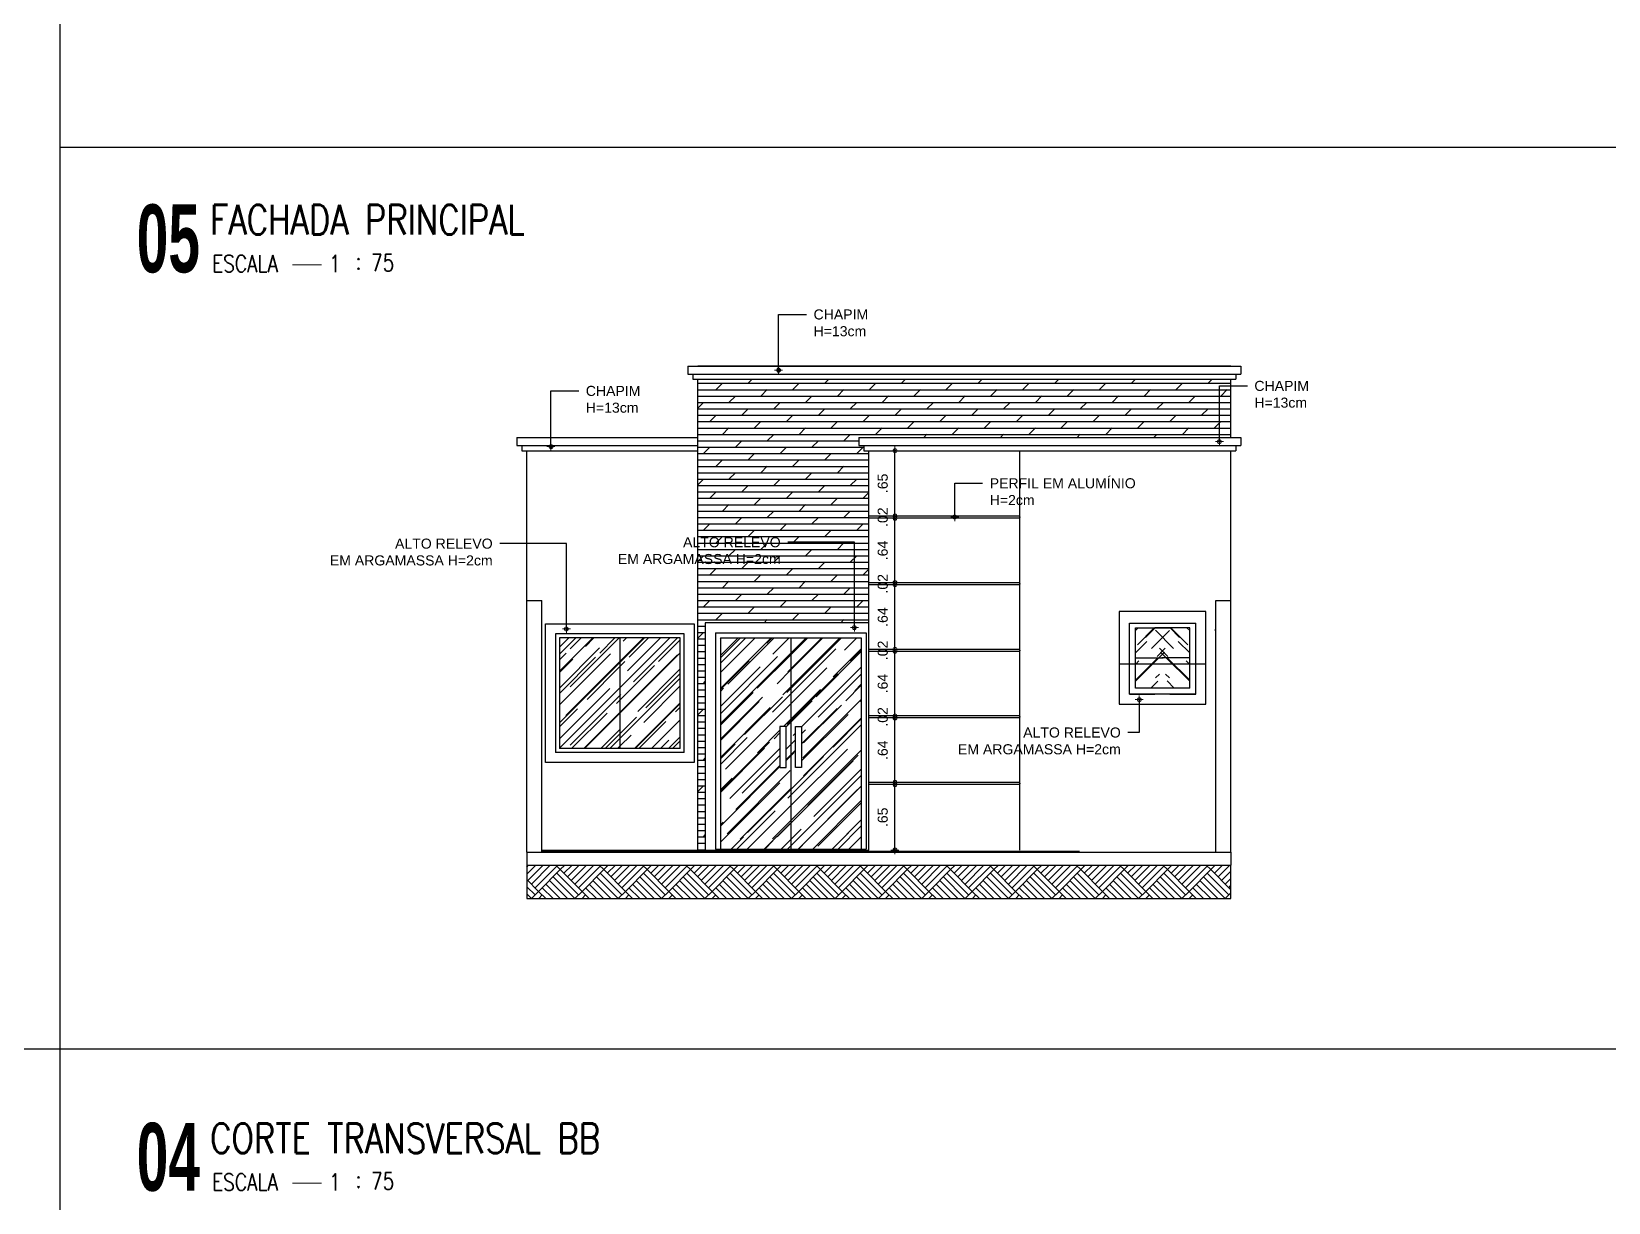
# Model space of a CAD drawing. Header units: millimetres. Extents: x 1540 to 1603, y 509.1 to 598.2.
# Drawn here: x 1572.24 to 1587.92, y 564.55 to 576.19 of the extents above; entities that cross this region are included whole.
import ezdxf
from ezdxf.enums import TextEntityAlignment as Align

# ---------------------------------------------------------------- set-up
doc = ezdxf.new("R2010")
doc.units = ezdxf.units.MM
for name, color, linetype in [('a-pem-08', 8, 'Continuous'), ('A-PEN-08', 8, 'Continuous'), ('A-PEN-B', 5, 'Continuous'), ('A-PEN-C', 4, 'Continuous'), ('A-PEN-W', 7, 'Continuous'), ('A-PEN-Y', 2, 'Continuous'), ('BANHEIRO', 6, 'Continuous'), ('E-TXT-G', 3, 'Continuous'), ('E-TXT-Y', 2, 'Continuous'), ('MÓVEIS', 6, 'Continuous'), ('P2', 1, 'Continuous'), ('VEGET-001', 85, 'Continuous')]:
    doc.layers.add(name, color=color, linetype=linetype)
for name, color, linetype, lineweight in [('A-TXT-G', 3, 'Continuous', 30), ('COTAS', 53, 'Continuous', 9), ('E-TXT-W', 7, 'Continuous', 20)]:
    doc.layers.add(name, color=color, linetype=linetype, lineweight=lineweight)
doc.styles.add('CARIMBO_DADOS', font='arial.ttf', dxfattribs={"height": 0.1})
doc.styles.add('REG140', font='romans.shx', dxfattribs={"width": 0.8, "height": 0.35})
doc.styles.add('REG80', font='romans.shx', dxfattribs={"width": 0.8, "height": 0.1})
doc.styles.add('SANSSERIF2', font='sanssb__.ttf', dxfattribs={"width": 0.8})
doc.dimstyles.new('COTAS_EXTERNAS', dxfattribs={"dimtxt": 0.1, "dimasz": 0.01, "dimexe": 0, "dimexo": 0, "dimgap": 0.07, "dimtad": 1, "dimzin": 5, "dimdsep": 46, "dimtxsty": 'CARIMBO_DADOS', "dimblk1": 'CIRCULOS', "dimblk2": 'CIRCULOS', "dimsah": 1, "dimcen": 0, "dimse1": 1, "dimse2": 1, "dimclrd": 8, "dimclre": 8, "dimclrt": 230, "dimadec": 0, "dimazin": 0, "dimtfac": 100, "dimtix": 1, "dimtmove": 2, "dimatfit": 3, "dimldrblk": 'CIRCULOS', "dimfxl": 1, "dimtolj": 1, "dimtzin": 5, "dimarcsym": 0})
doc.dimstyles.get("Standard").update_dxf_attribs({"dimtxt": 0.18, "dimasz": 0.18, "dimexe": 0.18, "dimexo": 0.0625, "dimgap": 0.09, "dimtad": 0, "dimtih": 1, "dimtoh": 1, "dimdec": 4, "dimzin": 0, "dimdsep": 46, "dimtxsty": 'Standard', "dimcen": 0.09, "dimadec": 0, "dimazin": 0, "dimtfac": 1, "dimtdec": 4, "dimtofl": 0, "dimtmove": 0, "dimatfit": 3, "dimfxl": 1, "dimtolj": 1, "dimtzin": 0, "dimarcsym": 0})
pattern_1 = [(45, (-2217.74592, 389.13427), (0.150868303, 0.402315474), [2.667, -0.3556, 0.889, -0.1778]), (45, (-2217.64157, 389.36435), (-0.292935955, 0.041488783), [0.5334, -0.058674, 1.0668, -0.13335]), (45, (-2217.78993, 389.304), (0.5695278432, 0.737997448), [1.4224, -0.24892, 0.7112, -0.1778])]
pattern_2 = [(45, (-2217.74592, 386.36898), (0.150868303, 0.402315474), [2.667, -0.3556, 0.889, -0.1778]), (45, (-2217.64157, 386.59905), (-0.292935955, 0.041488783), [0.5334, -0.058674, 1.0668, -0.13335]), (45, (-2217.78993, 386.5387), (0.5695278432, 0.737997448), [1.4224, -0.24892, 0.7112, -0.1778])]
pattern_3 = [(135, (5384.71713, 389.13427), (-0.150868303, 0.402315474), [2.667, -0.3556, 0.889, -0.1778]), (135, (5384.61278, 389.36435), (0.292935955, 0.041488783), [0.5334, -0.058674, 1.0668, -0.13335]), (135, (5384.76113, 389.304), (-0.5695278432, 0.737997448), [1.4224, -0.24892, 0.7112, -0.1778])]

# ---------------------------------------------------------------- blocks, each defined once
blk = doc.blocks.new('CIRCULOS')
at = {"layer": 'COTAS'}
for p, q in [((-4, 0), (4, 0)), ((0, 4), (0, -4))]:
    blk.add_line(p, q, dxfattribs=at)
for radius in [2, 1]:
    blk.add_circle((0, 0), radius, dxfattribs=at)
blk = doc.blocks.new('*D462')
at = {"layer": 'A-PEN-08', "color": 8, "lineweight": -2, "ltscale": 0.05}
blk.add_line((1580.826, 568.062), (1580.826, 568.694), dxfattribs=at)
at = {"layer": 'Defpoints', "color": 0, "ltscale": 0.05}
for p in [(1580.566, 568.704), (1580.826, 568.704), (1580.566, 568.052)]:
    blk.add_point(p, dxfattribs=at)
at = {"layer": 'A-PEN-08', "color": 8, "lineweight": -2, "ltscale": 0.05, "xscale": 0.01, "yscale": 0.01, "zscale": 0.01}
for p, rotation in [((1580.826, 568.704), 90), ((1580.826, 568.052), 270)]:
    blk.add_blockref('CIRCULOS', p, dxfattribs=dict(at, rotation=rotation))
at = {"layer": 'A-PEN-08', "color": 230, "ltscale": 0.05, "insert": (1580.705, 568.378), "char_height": 0.1, "attachment_point": 5, "rotation": 90, "style": 'CARIMBO_DADOS'}
blk.add_mtext('\\A1;.65', dxfattribs=at)
blk = doc.blocks.new('*D463')
at = {"layer": 'A-PEN-08', "color": 8, "lineweight": -2, "ltscale": 0.05}
blk.add_line((1580.826, 568.734), (1580.826, 569.356), dxfattribs=at)
at = {"layer": 'Defpoints', "color": 0, "ltscale": 0.05}
for p in [(1580.566, 569.366), (1580.826, 569.366), (1580.566, 568.724)]:
    blk.add_point(p, dxfattribs=at)
at = {"layer": 'A-PEN-08', "color": 8, "lineweight": -2, "ltscale": 0.05, "xscale": 0.01, "yscale": 0.01, "zscale": 0.01}
for p, rotation in [((1580.826, 569.366), 90), ((1580.826, 568.724), 270)]:
    blk.add_blockref('CIRCULOS', p, dxfattribs=dict(at, rotation=rotation))
at = {"layer": 'A-PEN-08', "color": 230, "ltscale": 0.05, "insert": (1580.705, 569.045), "char_height": 0.1, "attachment_point": 5, "rotation": 90, "style": 'CARIMBO_DADOS'}
blk.add_mtext('\\A1;.64', dxfattribs=at)
blk = doc.blocks.new('*D464')
at = {"layer": 'A-PEN-08', "color": 8, "lineweight": -2, "ltscale": 0.05}
for p, q in [((1580.826, 569.396), (1580.826, 569.406)), ((1580.826, 569.366), (1580.826, 569.386)), ((1580.826, 569.356), (1580.826, 569.346))]:
    blk.add_line(p, q, dxfattribs=at)
at = {"layer": 'Defpoints', "color": 0, "ltscale": 0.05}
for p in [(1580.566, 569.386), (1580.566, 569.366), (1580.826, 569.386)]:
    blk.add_point(p, dxfattribs=at)
at = {"layer": 'A-PEN-08', "color": 8, "lineweight": -2, "ltscale": 0.05, "xscale": 0.01, "yscale": 0.01, "zscale": 0.01}
for p, rotation in [((1580.826, 569.386), 270), ((1580.826, 569.366), 90)]:
    blk.add_blockref('CIRCULOS', p, dxfattribs=dict(at, rotation=rotation))
at = {"layer": 'A-PEN-08', "color": 230, "ltscale": 0.05, "insert": (1580.705, 569.376), "char_height": 0.1, "attachment_point": 5, "rotation": 90, "style": 'CARIMBO_DADOS'}
blk.add_mtext('\\A1;.02', dxfattribs=at)
blk = doc.blocks.new('*D465')
at = {"layer": 'A-PEN-08', "color": 8, "lineweight": -2, "ltscale": 0.05}
blk.add_line((1580.826, 569.396), (1580.826, 570.017), dxfattribs=at)
at = {"layer": 'Defpoints', "color": 0, "ltscale": 0.05}
for p in [(1580.566, 570.027), (1580.826, 570.027), (1580.566, 569.386)]:
    blk.add_point(p, dxfattribs=at)
at = {"layer": 'A-PEN-08', "color": 8, "lineweight": -2, "ltscale": 0.05, "xscale": 0.01, "yscale": 0.01, "zscale": 0.01}
for p, rotation in [((1580.826, 570.027), 90), ((1580.826, 569.386), 270)]:
    blk.add_blockref('CIRCULOS', p, dxfattribs=dict(at, rotation=rotation))
at = {"layer": 'A-PEN-08', "color": 230, "ltscale": 0.05, "insert": (1580.705, 569.707), "char_height": 0.1, "attachment_point": 5, "rotation": 90, "style": 'CARIMBO_DADOS'}
blk.add_mtext('\\A1;.64', dxfattribs=at)
blk = doc.blocks.new('*D466')
at = {"layer": 'A-PEN-08', "color": 8, "lineweight": -2, "ltscale": 0.05}
for p, q in [((1580.826, 570.057), (1580.826, 570.067)), ((1580.826, 570.027), (1580.826, 570.047)), ((1580.826, 570.017), (1580.826, 570.007))]:
    blk.add_line(p, q, dxfattribs=at)
at = {"layer": 'Defpoints', "color": 0, "ltscale": 0.05}
for p in [(1580.566, 570.047), (1580.566, 570.027), (1580.826, 570.047)]:
    blk.add_point(p, dxfattribs=at)
at = {"layer": 'A-PEN-08', "color": 8, "lineweight": -2, "ltscale": 0.05, "xscale": 0.01, "yscale": 0.01, "zscale": 0.01}
for p, rotation in [((1580.826, 570.047), 270), ((1580.826, 570.027), 90)]:
    blk.add_blockref('CIRCULOS', p, dxfattribs=dict(at, rotation=rotation))
at = {"layer": 'A-PEN-08', "color": 230, "ltscale": 0.05, "insert": (1580.705, 570.037), "char_height": 0.1, "attachment_point": 5, "rotation": 90, "style": 'CARIMBO_DADOS'}
blk.add_mtext('\\A1;.02', dxfattribs=at)
blk = doc.blocks.new('*D467')
at = {"layer": 'A-PEN-08', "color": 8, "lineweight": -2, "ltscale": 0.05}
blk.add_line((1580.826, 570.057), (1580.826, 570.679), dxfattribs=at)
at = {"layer": 'Defpoints', "color": 0, "ltscale": 0.05}
for p in [(1580.566, 570.689), (1580.826, 570.689), (1580.566, 570.047)]:
    blk.add_point(p, dxfattribs=at)
at = {"layer": 'A-PEN-08', "color": 8, "lineweight": -2, "ltscale": 0.05, "xscale": 0.01, "yscale": 0.01, "zscale": 0.01}
for p, rotation in [((1580.826, 570.689), 90), ((1580.826, 570.047), 270)]:
    blk.add_blockref('CIRCULOS', p, dxfattribs=dict(at, rotation=rotation))
at = {"layer": 'A-PEN-08', "color": 230, "ltscale": 0.05, "insert": (1580.705, 570.368), "char_height": 0.1, "attachment_point": 5, "rotation": 90, "style": 'CARIMBO_DADOS'}
blk.add_mtext('\\A1;.64', dxfattribs=at)
blk = doc.blocks.new('*D468')
at = {"layer": 'A-PEN-08', "color": 8, "lineweight": -2, "ltscale": 0.05}
for p, q in [((1580.826, 570.719), (1580.826, 570.729)), ((1580.826, 570.689), (1580.826, 570.709)), ((1580.826, 570.679), (1580.826, 570.669))]:
    blk.add_line(p, q, dxfattribs=at)
at = {"layer": 'Defpoints', "color": 0, "ltscale": 0.05}
for p in [(1580.566, 570.709), (1580.566, 570.689), (1580.826, 570.709)]:
    blk.add_point(p, dxfattribs=at)
at = {"layer": 'A-PEN-08', "color": 8, "lineweight": -2, "ltscale": 0.05, "xscale": 0.01, "yscale": 0.01, "zscale": 0.01}
for p, rotation in [((1580.826, 570.709), 270), ((1580.826, 570.689), 90)]:
    blk.add_blockref('CIRCULOS', p, dxfattribs=dict(at, rotation=rotation))
at = {"layer": 'A-PEN-08', "color": 230, "ltscale": 0.05, "insert": (1580.705, 570.699), "char_height": 0.1, "attachment_point": 5, "rotation": 90, "style": 'CARIMBO_DADOS'}
blk.add_mtext('\\A1;.02', dxfattribs=at)
blk = doc.blocks.new('*D469')
at = {"layer": 'A-PEN-08', "color": 8, "lineweight": -2, "ltscale": 0.05}
blk.add_line((1580.826, 570.719), (1580.826, 571.341), dxfattribs=at)
at = {"layer": 'Defpoints', "color": 0, "ltscale": 0.05}
for p in [(1580.566, 571.351), (1580.826, 571.351), (1580.566, 570.709)]:
    blk.add_point(p, dxfattribs=at)
at = {"layer": 'A-PEN-08', "color": 8, "lineweight": -2, "ltscale": 0.05, "xscale": 0.01, "yscale": 0.01, "zscale": 0.01}
for p, rotation in [((1580.826, 571.351), 90), ((1580.826, 570.709), 270)]:
    blk.add_blockref('CIRCULOS', p, dxfattribs=dict(at, rotation=rotation))
at = {"layer": 'A-PEN-08', "color": 230, "ltscale": 0.05, "insert": (1580.705, 571.03), "char_height": 0.1, "attachment_point": 5, "rotation": 90, "style": 'CARIMBO_DADOS'}
blk.add_mtext('\\A1;.64', dxfattribs=at)
blk = doc.blocks.new('*D470')
at = {"layer": 'A-PEN-08', "color": 8, "lineweight": -2, "ltscale": 0.05}
for p, q in [((1580.826, 571.381), (1580.826, 571.391)), ((1580.826, 571.351), (1580.826, 571.371)), ((1580.826, 571.341), (1580.826, 571.331))]:
    blk.add_line(p, q, dxfattribs=at)
at = {"layer": 'Defpoints', "color": 0, "ltscale": 0.05}
for p in [(1580.566, 571.371), (1580.566, 571.351), (1580.826, 571.371)]:
    blk.add_point(p, dxfattribs=at)
at = {"layer": 'A-PEN-08', "color": 8, "lineweight": -2, "ltscale": 0.05, "xscale": 0.01, "yscale": 0.01, "zscale": 0.01}
for p, rotation in [((1580.826, 571.371), 270), ((1580.826, 571.351), 90)]:
    blk.add_blockref('CIRCULOS', p, dxfattribs=dict(at, rotation=rotation))
at = {"layer": 'A-PEN-08', "color": 230, "ltscale": 0.05, "insert": (1580.705, 571.361), "char_height": 0.1, "attachment_point": 5, "rotation": 90, "style": 'CARIMBO_DADOS'}
blk.add_mtext('\\A1;.02', dxfattribs=at)
blk = doc.blocks.new('*D471')
at = {"layer": 'A-PEN-08', "color": 8, "lineweight": -2, "ltscale": 0.05}
blk.add_line((1580.826, 571.381), (1580.826, 572.012), dxfattribs=at)
at = {"layer": 'Defpoints', "color": 0, "ltscale": 0.05}
for p in [(1580.566, 572.022), (1580.826, 572.022), (1580.566, 571.371)]:
    blk.add_point(p, dxfattribs=at)
at = {"layer": 'A-PEN-08', "color": 8, "lineweight": -2, "ltscale": 0.05, "xscale": 0.01, "yscale": 0.01, "zscale": 0.01}
for p, rotation in [((1580.826, 572.022), 90), ((1580.826, 571.371), 270)]:
    blk.add_blockref('CIRCULOS', p, dxfattribs=dict(at, rotation=rotation))
at = {"layer": 'A-PEN-08', "color": 230, "ltscale": 0.05, "insert": (1580.705, 571.697), "char_height": 0.1, "attachment_point": 5, "rotation": 90, "style": 'CARIMBO_DADOS'}
blk.add_mtext('\\A1;.65', dxfattribs=at)
blk = doc.blocks.new('IND_DES')
at = {"layer": 'E-TXT-W'}
blk.add_line((0.0269, -0.2428), (0.1984, -0.2428), dxfattribs=at)
at = {"layer": 'E-TXT-G', "style": 'REG80', "width": 0.8}
for s, p in [('ESCALA', (-0.4463, -0.2864)), ('1', (0.2426, -0.2864)), (':', (0.3988, -0.2706))]:
    blk.add_text(s, height=0.1, dxfattribs=at).set_placement(p)
blk.add_attdef('ESCALA', (0.4897, -0.2812), '', height=0.1, dxfattribs=at)
at = {"layer": 'E-TXT-W', "style": 'SANSSERIF2', "width": 0.6}
blk.add_attdef('00', text='', height=0.4, dxfattribs=at).set_placement((-0.7083, -0.2881), align=Align.CENTER)
at = {"layer": 'E-TXT-Y', "style": 'REG140', "width": 0.8}
for tag, p in [('PROJETO', (-0.4563, 0.1829)), ('DESENHO', (-0.4582, -0.0658))]:
    blk.add_attdef(tag, p, '', height=0.175, dxfattribs=at)

msp = doc.modelspace()

# ---------------------------------------------------------------- hatches: boundary and pattern name
at = {"layer": 'a-pem-08', "ltscale": 0.05}
h = msp.add_hatch(dxfattribs=at)
h.set_pattern_fill('AR-RROOF', color=256, scale=0.007, angle=45, style=0)
h.set_pattern_definition(pattern_1)
h.paths.add_polyline_path([(1579.791, 570.162), (1579.091, 570.162), (1579.091, 568.062), (1579.791, 568.062)])
h.paths.add_polyline_path([(1579.683, 569.281), (1579.744, 569.281), (1579.744, 568.874), (1579.683, 568.874)], flags=16)
h = msp.add_hatch(dxfattribs=at)
h.set_pattern_fill('AR-RROOF', color=256, scale=0.007, angle=45, style=0)
h.set_pattern_definition(pattern_1)
h.paths.add_polyline_path([(1580.491, 570.162), (1579.791, 570.162), (1579.791, 568.062), (1580.491, 568.062)])
h.paths.add_polyline_path([(1579.898, 569.281), (1579.898, 568.874), (1579.837, 568.874), (1579.837, 569.281)], flags=16)
at = {"layer": 'A-PEN-08', "ltscale": 0.05}
h = msp.add_hatch(dxfattribs=at)
h.set_pattern_fill('DOLMIT', color=256, scale=0.01, style=0)
h.set_pattern_definition([(7e-15, (-2676.274507, 410.25856), (0, 0.0635), []), (45, (-2676.2745, 410.25856), (-0.1269999134, 0.1269999134), [0.0898026, -0.179605])])
h.paths.add_polyline_path([(1580.566, 572.022), (1580.516, 572.022), (1580.516, 572.072), (1580.466, 572.072), (1580.466, 572.152), (1580.816, 572.152), (1584.166, 572.152), (1584.166, 572.732), (1578.866, 572.732), (1578.866, 568.052), (1578.941, 568.052), (1578.941, 570.312), (1580.566, 570.312)])
at = {"layer": 'A-PEN-08'}
h = msp.add_hatch(dxfattribs=at)
h.set_pattern_fill('AR-RROOF', color=256, scale=0.007, angle=45, style=0)
h.set_pattern_definition(pattern_2)
h.paths.add_polyline_path([(1578.091, 570.162), (1577.491, 570.162), (1577.491, 569.062), (1578.091, 569.062)])
h = msp.add_hatch(dxfattribs=at)
h.set_pattern_fill('AR-RROOF', color=256, scale=0.007, angle=45, style=0)
h.set_pattern_definition(pattern_2)
h.paths.add_polyline_path([(1578.691, 570.162), (1578.091, 570.162), (1578.091, 569.062), (1578.691, 569.062)])
h = msp.add_hatch(dxfattribs=at)
h.set_pattern_fill('AR-PARQ1', color=256, scale=0.001, angle=45, style=0)
h.set_pattern_definition([(135, (-2250.67592, 389.4018), (-0.431052294, 0), [0.3048, -0.3048]), (135, (-2250.64, 389.43773), (-0.431052294, 0), [0.3048, -0.3048]), (135, (-2250.60408, 389.47365), (-0.431052294, 0), [0.3048, -0.3048]), (135, (-2250.56816, 389.50957), (-0.431052294, 0), [0.3048, -0.3048]), (135, (-2250.53224, 389.5455), (-0.431052294, 0), [0.3048, -0.3048]), (135, (-2250.49632, 389.58142), (-0.431052294, 0), [0.3048, -0.3048]), (135, (-2250.4604, 389.61734), (-0.431052294, 0), [0.3048, -0.3048]), (45, (-2250.89145, 389.61734), (0.431052294, 0), [0.3048, -0.3048]), (45, (-2250.92737, 389.65326), (0.431052294, 0), [0.3048, -0.3048]), (45, (-2250.9633, 389.68918), (0.431052294, 0), [0.3048, -0.3048]), (45, (-2250.9992, 389.7251), (0.431052294, 0), [0.3048, -0.3048]), (45, (-2251.03513, 389.76102), (0.431052294, 0), [0.3048, -0.3048]), (45, (-2251.07105, 389.79694), (0.431052294, 0), [0.3048, -0.3048]), (45, (-2251.10697, 389.83286), (0.431052294, 0), [0.3048, -0.3048])])
h.paths.add_polyline_path([(1584.166, 567.902), (1577.166, 567.902), (1577.166, 567.571), (1584.166, 567.571)])
at = {"layer": 'A-PEN-W', "ltscale": 0.05}
h = msp.add_hatch(dxfattribs=at)
h.set_pattern_fill('AR-RROOF', color=256, scale=0.007, angle=45, style=0)
h.set_pattern_definition(pattern_1)
h.paths.add_polyline_path([(1583.492, 569.962), (1583.56, 570.262), (1583.216, 570.262), (1583.216, 569.962)])
h = msp.add_hatch(dxfattribs=at)
h.set_pattern_fill('AR-RROOF', color=256, scale=0.007, angle=45, style=0)
h.set_pattern_definition(pattern_3)
h.paths.add_polyline_path([(1583.479, 569.962), (1583.411, 570.262), (1583.756, 570.262), (1583.756, 569.962)])
h = msp.add_hatch(dxfattribs=at)
h.set_pattern_fill('AR-RROOF', color=256, scale=0.007, angle=45, style=0)
h.set_pattern_definition(pattern_1)
h.paths.add_polyline_path([(1583.424, 569.662), (1583.492, 569.962), (1583.216, 569.962), (1583.216, 569.662)])
h = msp.add_hatch(dxfattribs=at)
h.set_pattern_fill('AR-RROOF', color=256, scale=0.007, angle=45, style=0)
h.set_pattern_definition(pattern_3)
h.paths.add_polyline_path([(1583.547, 569.662), (1583.479, 569.962), (1583.756, 569.962), (1583.756, 569.662)])

# ---------------------------------------------------------------- linework, layer by layer
at = {"layer": 'A-PEN-08'}
for p, q in [((1577.491, 570.162), (1577.491, 569.062)), ((1578.691, 570.162), (1577.491, 570.162)), ((1578.091, 570.162), (1578.091, 569.062)), ((1578.691, 569.062), (1578.691, 570.162)), ((1578.691, 569.062), (1577.491, 569.062)), ((1577.166, 567.902), (1577.166, 567.571)), ((1584.166, 567.571), (1584.166, 567.902)), ((1577.166, 567.571), (1584.166, 567.571))]:
    msp.add_line(p, q, dxfattribs=at)
at = {"layer": 'A-PEN-08', "ltscale": 0.05}
msp.add_line((1583.056, 569.905), (1583.916, 569.905), dxfattribs=at)
at = {"layer": 'A-PEN-08'}
for p in [(1582.066, 570.037), (1582.066, 569.376), (1582.066, 568.714)]:
    msp.add_point(p, dxfattribs=at)
at = {"layer": 'A-PEN-B', "ltscale": 0.05}
for p, q in [((1577.166, 568.032), (1577.166, 570.532)), ((1577.166, 570.532), (1577.316, 570.532)), ((1577.316, 568.032), (1577.316, 570.532)), ((1584.016, 568.032), (1584.016, 570.532)), ((1584.016, 570.532), (1584.166, 570.532)), ((1584.166, 568.032), (1584.166, 570.532))]:
    msp.add_line(p, q, dxfattribs=at)
at = {"layer": 'A-PEN-C', "ltscale": 0.05}
for p, q in [((1577.066, 572.152), (1577.066, 572.072)), ((1577.066, 572.152), (1577.416, 572.152)), ((1577.066, 572.072), (1577.416, 572.072)), ((1577.116, 572.072), (1577.116, 572.022)), ((1577.116, 572.022), (1577.366, 572.022)), ((1577.166, 570.532), (1577.166, 572.022)), ((1577.366, 572.022), (1578.866, 572.022)), ((1577.416, 572.152), (1578.866, 572.152)), ((1577.416, 572.072), (1578.866, 572.072)), ((1577.451, 570.202), (1577.451, 569.022)), ((1578.731, 570.202), (1577.451, 570.202)), ((1578.731, 569.022), (1578.731, 570.202)), ((1578.731, 569.022), (1577.451, 569.022))]:
    msp.add_line(p, q, dxfattribs=at)
at = {"layer": 'A-PEN-C'}
msp.add_line((1583.316, 568.032), (1584.016, 568.032), dxfattribs=at)
at = {"layer": 'A-PEN-C', "ltscale": 0.05}
msp.add_lwpolyline([(1577.351, 570.302), (1578.831, 570.302), (1578.831, 568.922), (1577.351, 568.922)], close=True, dxfattribs=at)
at = {"layer": 'A-PEN-W', "ltscale": 0.05}
for p, q in [((1583.216, 569.962), (1583.492, 569.962)), ((1583.756, 569.962), (1583.479, 569.962))]:
    msp.add_line(p, q, dxfattribs=at)
at = {"layer": 'A-PEN-Y', "ltscale": 0.3}
for p, q in [((1580.466, 572.152), (1580.466, 572.072)), ((1580.466, 572.152), (1584.266, 572.152)), ((1580.466, 572.152), (1580.816, 572.152)), ((1580.466, 572.072), (1580.816, 572.072)), ((1580.516, 572.072), (1580.516, 572.022)), ((1580.516, 572.072), (1584.266, 572.072)), ((1580.516, 572.022), (1580.766, 572.022)), ((1580.566, 568.052), (1580.566, 572.022)), ((1580.566, 572.022), (1584.216, 572.022)), ((1582.066, 568.052), (1582.066, 572.022)), ((1584.166, 570.532), (1584.166, 572.022)), ((1584.216, 572.072), (1584.216, 572.022)), ((1584.266, 572.152), (1584.266, 572.072)), ((1582.066, 571.371), (1580.566, 571.371)), ((1582.066, 571.351), (1580.566, 571.351)), ((1582.066, 570.709), (1580.566, 570.709)), ((1582.066, 570.689), (1580.566, 570.689)), ((1583.156, 569.602), (1583.156, 570.308)), ((1583.156, 570.308), (1583.816, 570.308)), ((1583.816, 569.602), (1583.816, 570.308)), ((1583.216, 570.262), (1583.56, 570.262)), ((1583.216, 569.662), (1583.216, 570.262)), ((1583.756, 570.262), (1583.411, 570.262)), ((1583.756, 569.662), (1583.756, 570.262)), ((1582.066, 570.047), (1580.566, 570.047)), ((1582.066, 570.027), (1580.566, 570.027)), ((1583.756, 569.662), (1583.216, 569.662)), ((1583.156, 569.602), (1583.411, 569.602)), ((1583.816, 569.602), (1583.56, 569.602)), ((1582.066, 569.386), (1580.566, 569.386)), ((1582.066, 569.366), (1580.566, 569.366)), ((1582.066, 568.724), (1580.566, 568.724)), ((1582.066, 568.704), (1580.566, 568.704))]:
    msp.add_line(p, q, dxfattribs=at)
msp.add_lwpolyline([(1583.056, 569.502), (1583.916, 569.502), (1583.916, 570.422), (1583.056, 570.422), (1583.056, 569.502)], close=True, dxfattribs=at)
for points in [[(1583.56, 569.602), (1583.156, 569.602), (1583.156, 570.308)], [(1583.56, 569.602), (1583.816, 569.602), (1583.816, 570.308)]]:
    msp.add_lwpolyline(points, dxfattribs=at)
msp.add_point((1582.066, 571.361), dxfattribs=at)
at = {"layer": 'A-TXT-G', "ltscale": 0.05}
msp.add_line((1577.316, 568.042), (1582.662, 568.042), dxfattribs=at)
at = {"layer": 'BANHEIRO', "ltscale": 0.05}
for p, q in [((1578.766, 572.862), (1578.766, 572.782)), ((1578.766, 572.862), (1584.266, 572.862)), ((1584.166, 572.862), (1578.866, 572.862)), ((1584.166, 572.862), (1578.866, 572.862)), ((1584.266, 572.862), (1584.266, 572.782)), ((1578.766, 572.782), (1584.266, 572.782)), ((1578.816, 572.782), (1578.816, 572.732)), ((1578.816, 572.732), (1584.216, 572.732)), ((1578.866, 568.052), (1578.866, 572.732)), ((1584.166, 572.152), (1584.166, 572.732)), ((1584.216, 572.782), (1584.216, 572.732))]:
    msp.add_line(p, q, dxfattribs=at)
at = {"layer": 'MÓVEIS'}
for p, q in [((1579.041, 570.212), (1580.541, 570.212)), ((1579.041, 570.212), (1579.041, 568.062)), ((1579.091, 570.162), (1580.491, 570.162)), ((1579.091, 570.162), (1579.091, 568.062)), ((1579.791, 570.162), (1579.791, 568.062)), ((1580.491, 570.162), (1580.491, 568.062)), ((1580.541, 570.212), (1580.541, 568.062)), ((1577.316, 568.052), (1580.566, 568.052)), ((1579.041, 568.062), (1580.541, 568.062))]:
    msp.add_line(p, q, dxfattribs=at)
msp.add_lwpolyline([(1580.566, 570.312), (1578.941, 570.312), (1578.941, 568.052)], dxfattribs=at)
for points in [[(1579.744, 569.281), (1579.683, 569.281), (1579.683, 568.874), (1579.744, 568.874)], [(1579.837, 569.281), (1579.898, 569.281), (1579.898, 568.874), (1579.837, 568.874)]]:
    msp.add_lwpolyline(points, close=True, dxfattribs=at)
msp.add_point((1582.066, 570.699), dxfattribs=at)
at = {"layer": 'P2'}
for p, q in [((1572.526, 597.465), (1572.526, 554.415)), ((1572.526, 575.04), (1589.172, 575.04)), ((1577.166, 568.032), (1577.166, 567.902)), ((1577.166, 568.032), (1584.166, 568.032)), ((1584.166, 568.032), (1584.166, 567.902)), ((1577.166, 567.902), (1584.166, 567.902)), ((1589.172, 566.073), (1541.847, 566.073))]:
    msp.add_line(p, q, dxfattribs=at)
at = {"layer": 'VEGET-001', "elevation": 9.429}
msp.add_lwpolyline([(1584.016, 570.242), (1584.006, 570.24), (1584.016, 570.23)], dxfattribs=at)

# ---------------------------------------------------------------- block references
ref = msp.add_blockref('IND_DES', (1574.792, 574.28), dxfattribs=dict(xscale=1.687496000000465, yscale=1.687496000000465, zscale=1.687496000000465))
ref.add_attrib('00', '05', dxfattribs={"layer": 'E-TXT-W', "height": 0.675, "style": 'SANSSERIF2', "width": 0.6}).set_placement((1573.603, 573.794), align=Align.CENTER)
ref.add_attrib('DESENHO', 'FACHADA PRINCIPAL', (1574.019, 574.169), dxfattribs={"layer": 'E-TXT-Y', "height": 0.29531, "style": 'REG140', "width": 0.8})
ref.add_attrib('ESCALA', '75', (1575.618, 573.805), dxfattribs={"layer": 'E-TXT-G', "height": 0.1688, "style": 'REG80', "width": 0.8})
ref = msp.add_blockref('IND_DES', (1574.792, 565.152), dxfattribs=dict(xscale=1.687496000000465, yscale=1.687496000000465, zscale=1.687496000000465))
ref.add_attrib('00', '04', dxfattribs={"layer": 'E-TXT-W', "height": 0.675, "style": 'SANSSERIF2', "width": 0.6}).set_placement((1573.603, 564.666), align=Align.CENTER)
ref.add_attrib('DESENHO', 'CORTE TRANSVERSAL BB', (1574.019, 565.041), dxfattribs={"layer": 'E-TXT-Y', "height": 0.29531, "style": 'REG140', "width": 0.8})
ref.add_attrib('ESCALA', '75', (1575.618, 564.678), dxfattribs={"layer": 'E-TXT-G', "height": 0.1688, "style": 'REG80', "width": 0.8})

# ---------------------------------------------------------------- texts
at = {"layer": 'A-PEN-08', "color": 230, "ltscale": 0.05, "char_height": 0.1, "style": 'CARIMBO_DADOS'}
for s, insert, attachment_point in [('CHAPIM \\PH=13cm', (1580.017, 573.426), 1), ('CHAPIM \\PH=13cm', (1577.753, 572.666), 1), ('CHAPIM \\PH=13cm', (1584.399, 572.716), 1), ('PERFIL EM ALUMÍNIO\\PH=2cm', (1581.768, 571.748), 1), ('ALTO RELEVO \\PEM ARGAMASSA H=2cm', (1576.827, 571.148), 3), ('ALTO RELEVO \\PEM ARGAMASSA H=2cm', (1579.69, 571.162), 3), ('ALTO RELEVO \\PEM ARGAMASSA H=2cm', (1583.071, 569.271), 3)]:
    msp.add_mtext(s, dxfattribs=dict(at, insert=insert, attachment_point=attachment_point))

# ---------------------------------------------------------------- dimensions: what is measured, and where the dimension line sits
at = {"layer": 'A-PEN-08', "ltscale": 0.05}
for base, p1, p2, picture, middle in [((1580.826, 572.022), (1580.566, 571.371), (1580.566, 572.022), '*D471', (1580.705, 571.697)), ((1580.826, 571.371), (1580.566, 571.351), (1580.566, 571.371), '*D470', (1580.705, 571.361)), ((1580.826, 571.351), (1580.566, 570.709), (1580.566, 571.351), '*D469', (1580.705, 571.03)), ((1580.826, 570.709), (1580.566, 570.689), (1580.566, 570.709), '*D468', (1580.705, 570.699)), ((1580.826, 570.689), (1580.566, 570.047), (1580.566, 570.689), '*D467', (1580.705, 570.368)), ((1580.826, 570.047), (1580.566, 570.027), (1580.566, 570.047), '*D466', (1580.705, 570.037)), ((1580.826, 570.027), (1580.566, 569.386), (1580.566, 570.027), '*D465', (1580.705, 569.707)), ((1580.826, 569.386), (1580.566, 569.366), (1580.566, 569.386), '*D464', (1580.705, 569.376)), ((1580.826, 569.366), (1580.566, 568.724), (1580.566, 569.366), '*D463', (1580.705, 569.045))]:
    dim = msp.add_linear_dim(base=base, p1=p1, p2=p2, angle=90, dimstyle='COTAS_EXTERNAS', dxfattribs=at)
    dim.commit()
    dim.dimension.update_dxf_attribs({"geometry": picture, "text_midpoint": middle})
dim = msp.add_linear_dim(base=(1580.826, 568.704), p1=(1580.566, 568.052), p2=(1580.566, 568.704), angle=90, dimstyle='Standard', override={"dimtxt": 0.1, "dimasz": 0.01, "dimexe": 0, "dimexo": 0, "dimgap": 0.07, "dimtad": 1, "dimtih": 0, "dimtoh": 0, "dimdec": 2, "dimzin": 5, "dimtxsty": 'CARIMBO_DADOS', "dimblk1": 'CIRCULOS', "dimblk2": 'CIRCULOS', "dimsah": 1, "dimcen": 0, "dimse1": 1, "dimse2": 1, "dimclrd": 8, "dimclre": 8, "dimclrt": 230, "dimtfac": 100, "dimtdec": 2, "dimtix": 1, "dimtofl": 1, "dimtmove": 2, "dimldrblk": 'CIRCULOS', "dimfxl": 0, "dimfxlon": 1, "dimtzin": 5, "dimarcsym": 1}, dxfattribs=at)
dim.commit()
dim.dimension.update_dxf_attribs({"geometry": '*D462', "text_midpoint": (1580.705, 568.378)})

# ---------------------------------------------------------------- leaders
at = {"layer": 'A-PEN-08', "ltscale": 0.05, "annotation_type": 0, "has_hookline": 1}
for points, hookline_direction, text_width in [([(1579.669, 572.822), (1579.669, 573.376), (1579.947, 573.376)], 0, 0.526), ([(1584.051, 572.112), (1584.051, 572.666), (1584.329, 572.666)], 0, 0.526), ([(1577.406, 572.062), (1577.406, 572.616), (1577.683, 572.616)], 0, 0.526), ([(1581.42, 571.362), (1581.42, 571.698), (1581.698, 571.698)], 0, 1.435), ([(1577.56, 570.25), (1577.56, 571.098), (1576.897, 571.098)], 1, 1.598), ([(1580.423, 570.264), (1580.423, 571.112), (1579.76, 571.112)], 1, 1.598), ([(1583.255, 569.548), (1583.255, 569.221), (1583.141, 569.222)], 1, 1.598)]:
    msp.add_leader(points, dimstyle='Standard', override={"dimtxt": 0.1, "dimasz": 0.01, "dimexe": 0, "dimexo": 0, "dimgap": 0.07, "dimtad": 0, "dimtih": 0, "dimtoh": 0, "dimdec": 2, "dimzin": 5, "dimtxsty": 'CARIMBO_DADOS', "dimcen": 0, "dimse1": 1, "dimse2": 1, "dimclrd": 8, "dimclre": 8, "dimclrt": 230, "dimtfac": 100, "dimtdec": 2, "dimtix": 1, "dimtofl": 1, "dimtmove": 2, "dimldrblk": 'CIRCULOS', "dimfxl": 0, "dimfxlon": 1, "dimtzin": 5, "dimarcsym": 1}, dxfattribs=dict(at, hookline_direction=hookline_direction, text_width=text_width))

doc.saveas('drawing.dxf')
